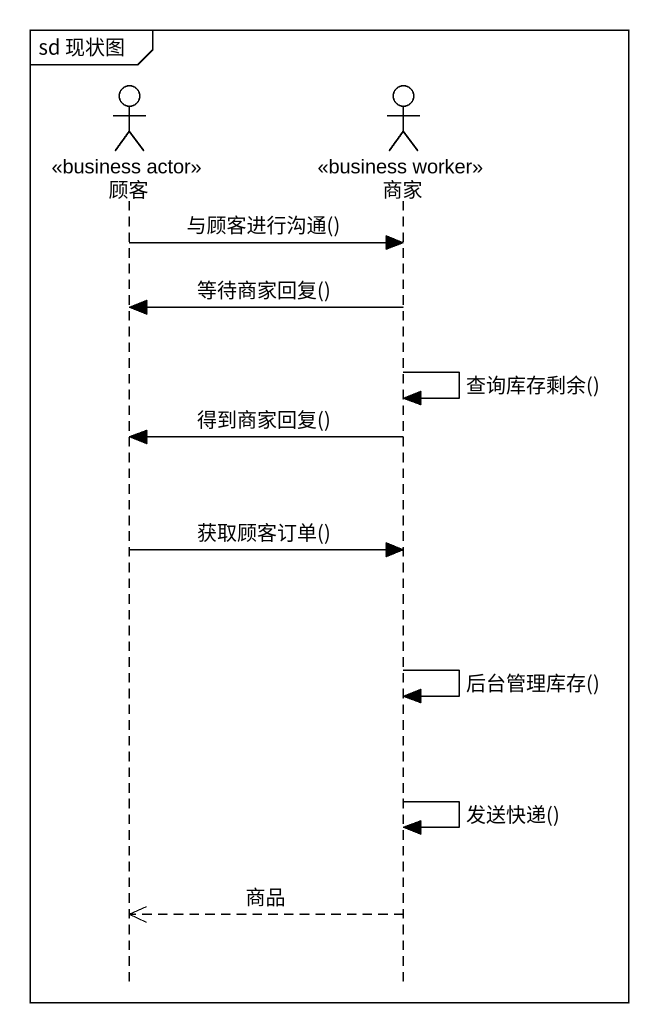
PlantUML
@startuml
mainframe sd 现状图
hide footbox
actor 顾客 <<business actor>>
actor 商家 <<business worker>>

顾客 -> 商家 : 与顾客进行沟通()
商家 -> 顾客 : 等待商家回复()
商家 -> 商家 : 查询库存剩余()
商家 -> 顾客 : 得到商家回复()
顾客 -> 商家 : 获取顾客订单()
商家 -> 商家 : 后台管理库存()
商家 -> 商家 : 发送快递()
商家 -->> 顾客 : 商品
@enduml
